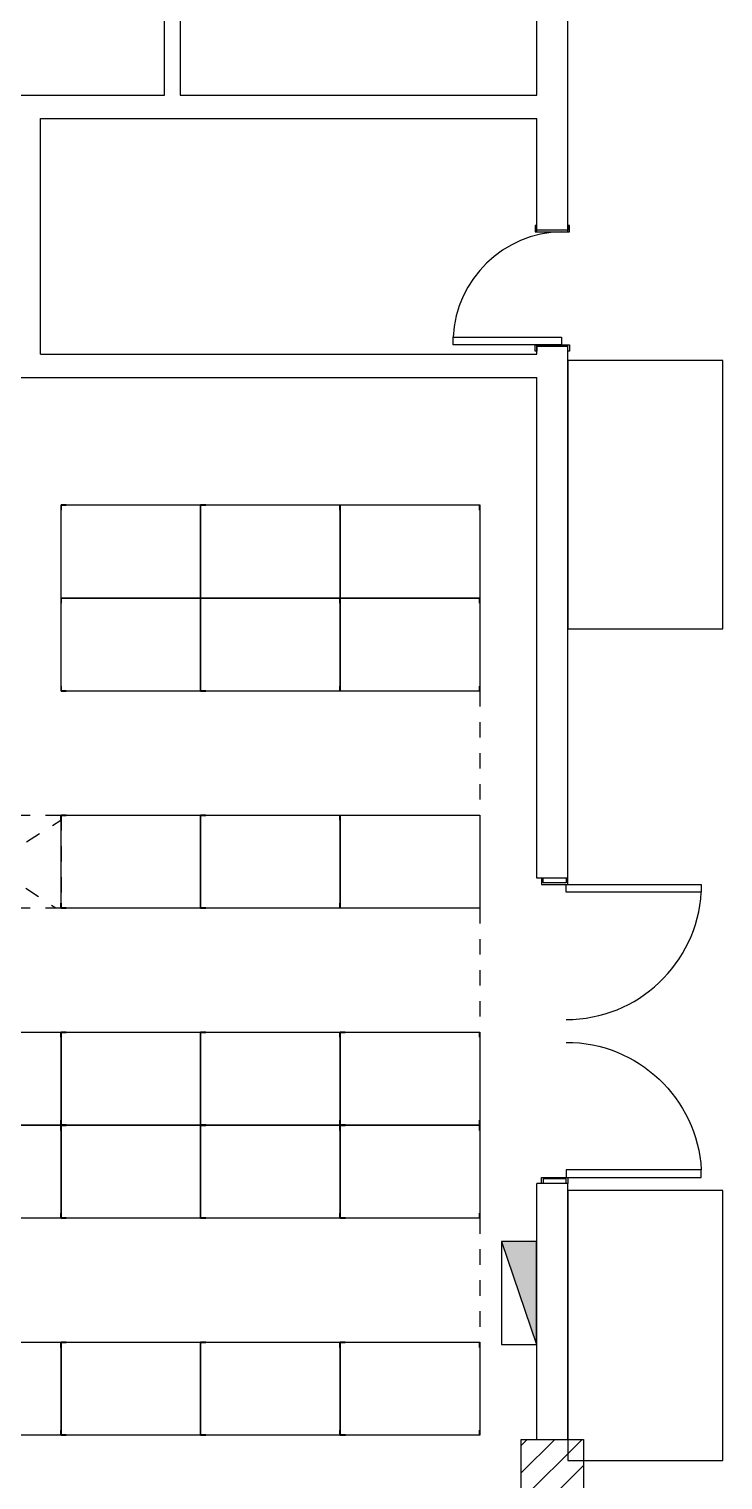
# Model space of a CAD drawing. Header units: millimetres. Extents: x 69.2 to 159.5, y 66.7 to 165.8.
# Drawn here: x 101.79 to 106.27, y 107.46 to 116.81 of the extents above; entities that cross this region are included whole.
import ezdxf

# ---------------------------------------------------------------- set-up
doc = ezdxf.new("R2010")
doc.units = ezdxf.units.MM
doc.linetypes.add('HIDDEN2', pattern=[0.1875, 0.125, -0.0625])
doc.layers.add('CIVIL-ARQ', color=8, linetype='Continuous')

# ---------------------------------------------------------------- blocks, each defined once
blk = doc.blocks.new('A$C3E6B7836')
h = blk.add_hatch()
h.set_pattern_fill('ANSI31', color=256, style=0)
h.set_pattern_definition([(45, (-13.37838, -34.88476), (-0.08838835, 0.08838835), [])])
h.paths.add_polyline_path([(-0.2, -0.3), (-0.2, 0.3), (0.2, 0.3), (0.2, -0.3)])
blk.add_lwpolyline([(-0.2, -0.3), (-0.2, 0.3), (0.2, 0.3), (0.2, -0.3), (-0.2, -0.3)])
blk = doc.blocks.new('A$C16405367')
for points in [[(0.93, 1.02), (0.96, 1.02), (0.96, 1.03), (0.92, 1.03), (0.92, 0.86), (0.96, 0.86), (0.96, 0.87), (0.93, 0.87), (0.93, 1.02)], [(0.92, 0.87), (0.92, 0), (0.87, 0), (0.87, 0.87), (0.92, 0.87)]]:
    blk.add_lwpolyline(points)
blk.add_arc((0.92, 0.87), 0.8714, 180, 266.71076)

msp = doc.modelspace()

# ---------------------------------------------------------------- hatches: boundary and pattern name
at = {"layer": 'CIVIL-ARQ'}
h = msp.add_hatch(color=256, dxfattribs=at)
h.dxf.hatch_style = 1
h.paths.add_polyline_path([(104.840162, 108.994642), (105.065495, 108.994642), (105.065495, 108.329435)])

# ---------------------------------------------------------------- linework, layer by layer
for p, q in [((105.267179, 115.507529), (105.267179, 118.087529)), ((105.067179, 116.387529), (105.067179, 117.937529)), ((101.717179, 116.387529), (102.667179, 116.387529)), ((102.767179, 116.387529), (105.067179, 116.387529)), ((101.867179, 116.237529), (105.067179, 116.237529)), ((101.867179, 114.717529), (101.867179, 116.237529)), ((105.067179, 115.507529), (105.067179, 116.237529)), ((105.067179, 114.717529), (105.067179, 114.777529)), ((105.267179, 111.337529), (105.267179, 114.777529)), ((101.867179, 114.717529), (105.067179, 114.717529)), ((101.717179, 114.567529), (105.067179, 114.567529)), ((105.067179, 111.337529), (105.067179, 114.567529)), ((105.267179, 111.337529), (105.067179, 111.337529)), ((105.067179, 107.717529), (105.067179, 109.367529)), ((105.267179, 109.367529), (105.067179, 109.367529)), ((105.267179, 107.717529), (105.267179, 109.367529)), ((104.840162, 108.994642), (105.065495, 108.329435))]:
    msp.add_line(p, q, dxfattribs=at)
at = {"layer": 'CIVIL-ARQ', "linetype": 'HIDDEN2', "ltscale": 0.1}
for p, q in [((104.699679, 112.544827), (104.699679, 111.744827)), ((101.099679, 111.144827), (101.997679, 111.711327)), ((101.101679, 111.711327), (101.966179, 111.146827)), ((104.699679, 111.144827), (104.699679, 110.344827)), ((104.699679, 109.144827), (104.699679, 108.344827))]:
    msp.add_line(p, q, dxfattribs=at)
at = {"layer": 'CIVIL-ARQ'}
for points in [[(102.667179, 116.387529), (102.667179, 116.387529), (102.667179, 117.337529), (102.767179, 117.337529), (102.767179, 116.387529)], [(105.067179, 115.517529), (105.067179, 115.547529), (105.057179, 115.547529), (105.057179, 115.507529), (105.277179, 115.507529), (105.277179, 115.547529), (105.267179, 115.547529), (105.267179, 115.517529), (105.067179, 115.517529)], [(105.227179, 114.777529), (104.527179, 114.777529), (104.527179, 114.827529), (105.227179, 114.827529), (105.227179, 114.777529)], [(105.067179, 114.767529), (105.067179, 114.737529), (105.057179, 114.737529), (105.057179, 114.777529), (105.277179, 114.777529), (105.277179, 114.737529), (105.267179, 114.737529), (105.267179, 114.767529), (105.067179, 114.767529)], [(106.267179, 112.946001), (106.267179, 114.676001), (105.267179, 114.676001), (105.267179, 112.946001), (106.267179, 112.946001)], [(101.999679, 113.744827), (102.899679, 113.744827), (102.899679, 113.144827), (101.999679, 113.144827), (101.999679, 113.744827)], [(101.999679, 113.744827), (101.999679, 113.711327), (102.001679, 113.711327), (102.001679, 113.742827), (102.032179, 113.742827), (102.032179, 113.744827), (101.999679, 113.744827)], [(102.899679, 113.744827), (102.899679, 113.711327), (102.897679, 113.711327), (102.897679, 113.742827), (102.867179, 113.742827), (102.867179, 113.744827), (102.899679, 113.744827)], [(102.899679, 113.744827), (103.799679, 113.744827), (103.799679, 113.144827), (102.899679, 113.144827), (102.899679, 113.744827)], [(102.899679, 113.744827), (102.899679, 113.711327), (102.901679, 113.711327), (102.901679, 113.742827), (102.932179, 113.742827), (102.932179, 113.744827), (102.899679, 113.744827)], [(103.799679, 113.744827), (103.799679, 113.711327), (103.797679, 113.711327), (103.797679, 113.742827), (103.767179, 113.742827), (103.767179, 113.744827), (103.799679, 113.744827)], [(103.799679, 113.744827), (104.699679, 113.744827), (104.699679, 113.144827), (103.799679, 113.144827), (103.799679, 113.744827)], [(104.699679, 113.744827), (104.699679, 113.711327), (104.697679, 113.711327), (104.697679, 113.742827), (104.667179, 113.742827), (104.667179, 113.744827), (104.699679, 113.744827)], [(101.999679, 113.144827), (102.899679, 113.144827), (102.899679, 112.544827), (101.999679, 112.544827), (101.999679, 113.144827)], [(101.999679, 113.144827), (101.999679, 113.111327), (102.001679, 113.111327), (102.001679, 113.142827), (102.032179, 113.142827), (102.032179, 113.144827), (101.999679, 113.144827)], [(102.899679, 113.144827), (102.899679, 113.111327), (102.897679, 113.111327), (102.897679, 113.142827), (102.867179, 113.142827), (102.867179, 113.144827), (102.899679, 113.144827)], [(102.899679, 113.144827), (103.799679, 113.144827), (103.799679, 112.544827), (102.899679, 112.544827), (102.899679, 113.144827)], [(102.899679, 113.144827), (102.899679, 113.111327), (102.901679, 113.111327), (102.901679, 113.142827), (102.932179, 113.142827), (102.932179, 113.144827), (102.899679, 113.144827)], [(103.799679, 113.144827), (103.799679, 113.111327), (103.797679, 113.111327), (103.797679, 113.142827), (103.767179, 113.142827), (103.767179, 113.144827), (103.799679, 113.144827)], [(103.799679, 113.144827), (104.699679, 113.144827), (104.699679, 112.544827), (103.799679, 112.544827), (103.799679, 113.144827)], [(104.699679, 113.144827), (104.699679, 113.111327), (104.697679, 113.111327), (104.697679, 113.142827), (104.667179, 113.142827), (104.667179, 113.144827), (104.699679, 113.144827)], [(101.999679, 112.544827), (102.033179, 112.544827), (102.033179, 112.546827), (102.001679, 112.546827), (102.001679, 112.577327), (101.999679, 112.577327), (101.999679, 112.544827)], [(102.899679, 112.544827), (102.866179, 112.544827), (102.866179, 112.546827), (102.897679, 112.546827), (102.897679, 112.577327), (102.899679, 112.577327), (102.899679, 112.544827)], [(102.899679, 112.544827), (102.933179, 112.544827), (102.933179, 112.546827), (102.901679, 112.546827), (102.901679, 112.577327), (102.899679, 112.577327), (102.899679, 112.544827)], [(103.799679, 112.544827), (103.766179, 112.544827), (103.766179, 112.546827), (103.797679, 112.546827), (103.797679, 112.577327), (103.799679, 112.577327), (103.799679, 112.544827)], [(104.699679, 112.544827), (104.666179, 112.544827), (104.666179, 112.546827), (104.697679, 112.546827), (104.697679, 112.577327), (104.699679, 112.577327), (104.699679, 112.544827)], [(101.999679, 111.744827), (101.999679, 111.711327), (101.997679, 111.711327), (101.997679, 111.742827), (101.967179, 111.742827), (101.967179, 111.744827), (101.999679, 111.744827)], [(101.999679, 111.744827), (102.899679, 111.744827), (102.899679, 111.144827), (101.999679, 111.144827), (101.999679, 111.744827)], [(101.999679, 111.744827), (101.999679, 111.711327), (102.001679, 111.711327), (102.001679, 111.742827), (102.032179, 111.742827), (102.032179, 111.744827), (101.999679, 111.744827)], [(102.899679, 111.744827), (102.899679, 111.711327), (102.897679, 111.711327), (102.897679, 111.742827), (102.867179, 111.742827), (102.867179, 111.744827), (102.899679, 111.744827)], [(102.899679, 111.744827), (103.799679, 111.744827), (103.799679, 111.144827), (102.899679, 111.144827), (102.899679, 111.744827)], [(102.899679, 111.744827), (102.899679, 111.711327), (102.901679, 111.711327), (102.901679, 111.742827), (102.932179, 111.742827), (102.932179, 111.744827), (102.899679, 111.744827)], [(103.799679, 111.744827), (103.799679, 111.711327), (103.797679, 111.711327), (103.797679, 111.742827), (103.767179, 111.742827), (103.767179, 111.744827), (103.799679, 111.744827)], [(103.799679, 111.744827), (104.699679, 111.744827), (104.699679, 111.144827), (103.799679, 111.144827), (103.799679, 111.744827)], [(101.999679, 111.144827), (101.966179, 111.144827), (101.966179, 111.146827), (101.997679, 111.146827), (101.997679, 111.177327), (101.999679, 111.177327), (101.999679, 111.144827)], [(101.999679, 111.144827), (102.033179, 111.144827), (102.033179, 111.146827), (102.001679, 111.146827), (102.001679, 111.177327), (101.999679, 111.177327), (101.999679, 111.144827)], [(102.899679, 111.144827), (102.866179, 111.144827), (102.866179, 111.146827), (102.897679, 111.146827), (102.897679, 111.177327), (102.899679, 111.177327), (102.899679, 111.144827)], [(102.899679, 111.144827), (102.933179, 111.144827), (102.933179, 111.146827), (102.901679, 111.146827), (102.901679, 111.177327), (102.899679, 111.177327), (102.899679, 111.144827)], [(103.799679, 111.144827), (103.766179, 111.144827), (103.766179, 111.146827), (103.797679, 111.146827), (103.797679, 111.177327), (103.799679, 111.177327), (103.799679, 111.144827)], [(101.099679, 110.344827), (101.999679, 110.344827), (101.999679, 109.744827), (101.099679, 109.744827), (101.099679, 110.344827)], [(101.999679, 110.344827), (101.999679, 110.311327), (101.997679, 110.311327), (101.997679, 110.342827), (101.967179, 110.342827), (101.967179, 110.344827), (101.999679, 110.344827)], [(101.999679, 110.344827), (102.899679, 110.344827), (102.899679, 109.744827), (101.999679, 109.744827), (101.999679, 110.344827)], [(101.999679, 110.344827), (101.999679, 110.311327), (102.001679, 110.311327), (102.001679, 110.342827), (102.032179, 110.342827), (102.032179, 110.344827), (101.999679, 110.344827)], [(102.899679, 110.344827), (102.899679, 110.311327), (102.897679, 110.311327), (102.897679, 110.342827), (102.867179, 110.342827), (102.867179, 110.344827), (102.899679, 110.344827)], [(102.899679, 110.344827), (103.799679, 110.344827), (103.799679, 109.744827), (102.899679, 109.744827), (102.899679, 110.344827)], [(102.899679, 110.344827), (102.899679, 110.311327), (102.901679, 110.311327), (102.901679, 110.342827), (102.932179, 110.342827), (102.932179, 110.344827), (102.899679, 110.344827)], [(103.799679, 110.344827), (103.799679, 110.311327), (103.797679, 110.311327), (103.797679, 110.342827), (103.767179, 110.342827), (103.767179, 110.344827), (103.799679, 110.344827)], [(103.799679, 110.344827), (104.699679, 110.344827), (104.699679, 109.744827), (103.799679, 109.744827), (103.799679, 110.344827)], [(103.799679, 110.344827), (103.799679, 110.311327), (103.801679, 110.311327), (103.801679, 110.342827), (103.832179, 110.342827), (103.832179, 110.344827), (103.799679, 110.344827)], [(104.699679, 110.344827), (104.699679, 110.311327), (104.697679, 110.311327), (104.697679, 110.342827), (104.667179, 110.342827), (104.667179, 110.344827), (104.699679, 110.344827)], [(101.099679, 109.744827), (101.999679, 109.744827), (101.999679, 109.144827), (101.099679, 109.144827), (101.099679, 109.744827)], [(101.999679, 109.744827), (101.966179, 109.744827), (101.966179, 109.746827), (101.997679, 109.746827), (101.997679, 109.777327), (101.999679, 109.777327), (101.999679, 109.744827)], [(101.999679, 109.744827), (101.999679, 109.711327), (101.997679, 109.711327), (101.997679, 109.742827), (101.967179, 109.742827), (101.967179, 109.744827), (101.999679, 109.744827)], [(101.999679, 109.744827), (102.033179, 109.744827), (102.033179, 109.746827), (102.001679, 109.746827), (102.001679, 109.777327), (101.999679, 109.777327), (101.999679, 109.744827)], [(101.999679, 109.744827), (102.899679, 109.744827), (102.899679, 109.144827), (101.999679, 109.144827), (101.999679, 109.744827)], [(101.999679, 109.744827), (101.999679, 109.711327), (102.001679, 109.711327), (102.001679, 109.742827), (102.032179, 109.742827), (102.032179, 109.744827), (101.999679, 109.744827)], [(102.899679, 109.744827), (102.866179, 109.744827), (102.866179, 109.746827), (102.897679, 109.746827), (102.897679, 109.777327), (102.899679, 109.777327), (102.899679, 109.744827)], [(102.899679, 109.744827), (102.899679, 109.711327), (102.897679, 109.711327), (102.897679, 109.742827), (102.867179, 109.742827), (102.867179, 109.744827), (102.899679, 109.744827)], [(102.899679, 109.744827), (102.933179, 109.744827), (102.933179, 109.746827), (102.901679, 109.746827), (102.901679, 109.777327), (102.899679, 109.777327), (102.899679, 109.744827)], [(102.899679, 109.744827), (103.799679, 109.744827), (103.799679, 109.144827), (102.899679, 109.144827), (102.899679, 109.744827)], [(102.899679, 109.744827), (102.899679, 109.711327), (102.901679, 109.711327), (102.901679, 109.742827), (102.932179, 109.742827), (102.932179, 109.744827), (102.899679, 109.744827)], [(103.799679, 109.744827), (103.766179, 109.744827), (103.766179, 109.746827), (103.797679, 109.746827), (103.797679, 109.777327), (103.799679, 109.777327), (103.799679, 109.744827)], [(103.799679, 109.744827), (103.799679, 109.711327), (103.797679, 109.711327), (103.797679, 109.742827), (103.767179, 109.742827), (103.767179, 109.744827), (103.799679, 109.744827)], [(103.799679, 109.744827), (103.833179, 109.744827), (103.833179, 109.746827), (103.801679, 109.746827), (103.801679, 109.777327), (103.799679, 109.777327), (103.799679, 109.744827)], [(103.799679, 109.744827), (104.699679, 109.744827), (104.699679, 109.144827), (103.799679, 109.144827), (103.799679, 109.744827)], [(103.799679, 109.744827), (103.799679, 109.711327), (103.801679, 109.711327), (103.801679, 109.742827), (103.832179, 109.742827), (103.832179, 109.744827), (103.799679, 109.744827)], [(104.699679, 109.744827), (104.666179, 109.744827), (104.666179, 109.746827), (104.697679, 109.746827), (104.697679, 109.777327), (104.699679, 109.777327), (104.699679, 109.744827)], [(104.699679, 109.744827), (104.699679, 109.711327), (104.697679, 109.711327), (104.697679, 109.742827), (104.667179, 109.742827), (104.667179, 109.744827), (104.699679, 109.744827)], [(106.267179, 107.582508), (106.267179, 109.322508), (105.267179, 109.322508), (105.267179, 107.582508), (106.267179, 107.582508)], [(101.999679, 109.144827), (101.966179, 109.144827), (101.966179, 109.146827), (101.997679, 109.146827), (101.997679, 109.177327), (101.999679, 109.177327), (101.999679, 109.144827)], [(101.999679, 109.144827), (102.033179, 109.144827), (102.033179, 109.146827), (102.001679, 109.146827), (102.001679, 109.177327), (101.999679, 109.177327), (101.999679, 109.144827)], [(102.899679, 109.144827), (102.866179, 109.144827), (102.866179, 109.146827), (102.897679, 109.146827), (102.897679, 109.177327), (102.899679, 109.177327), (102.899679, 109.144827)], [(102.899679, 109.144827), (102.933179, 109.144827), (102.933179, 109.146827), (102.901679, 109.146827), (102.901679, 109.177327), (102.899679, 109.177327), (102.899679, 109.144827)], [(103.799679, 109.144827), (103.766179, 109.144827), (103.766179, 109.146827), (103.797679, 109.146827), (103.797679, 109.177327), (103.799679, 109.177327), (103.799679, 109.144827)], [(103.799679, 109.144827), (103.833179, 109.144827), (103.833179, 109.146827), (103.801679, 109.146827), (103.801679, 109.177327), (103.799679, 109.177327), (103.799679, 109.144827)], [(104.699679, 109.144827), (104.666179, 109.144827), (104.666179, 109.146827), (104.697679, 109.146827), (104.697679, 109.177327), (104.699679, 109.177327), (104.699679, 109.144827)], [(101.099679, 108.344827), (101.999679, 108.344827), (101.999679, 107.744827), (101.099679, 107.744827), (101.099679, 108.344827)], [(101.999679, 108.344827), (101.999679, 108.311327), (101.997679, 108.311327), (101.997679, 108.342827), (101.967179, 108.342827), (101.967179, 108.344827), (101.999679, 108.344827)], [(101.999679, 108.344827), (102.899679, 108.344827), (102.899679, 107.744827), (101.999679, 107.744827), (101.999679, 108.344827)], [(101.999679, 108.344827), (101.999679, 108.311327), (102.001679, 108.311327), (102.001679, 108.342827), (102.032179, 108.342827), (102.032179, 108.344827), (101.999679, 108.344827)], [(102.899679, 108.344827), (102.899679, 108.311327), (102.897679, 108.311327), (102.897679, 108.342827), (102.867179, 108.342827), (102.867179, 108.344827), (102.899679, 108.344827)], [(102.899679, 108.344827), (103.799679, 108.344827), (103.799679, 107.744827), (102.899679, 107.744827), (102.899679, 108.344827)], [(102.899679, 108.344827), (102.899679, 108.311327), (102.901679, 108.311327), (102.901679, 108.342827), (102.932179, 108.342827), (102.932179, 108.344827), (102.899679, 108.344827)], [(103.799679, 108.344827), (103.799679, 108.311327), (103.797679, 108.311327), (103.797679, 108.342827), (103.767179, 108.342827), (103.767179, 108.344827), (103.799679, 108.344827)], [(103.799679, 108.344827), (104.699679, 108.344827), (104.699679, 107.744827), (103.799679, 107.744827), (103.799679, 108.344827)], [(103.799679, 108.344827), (103.799679, 108.311327), (103.801679, 108.311327), (103.801679, 108.342827), (103.832179, 108.342827), (103.832179, 108.344827), (103.799679, 108.344827)], [(104.699679, 108.344827), (104.699679, 108.311327), (104.697679, 108.311327), (104.697679, 108.342827), (104.667179, 108.342827), (104.667179, 108.344827), (104.699679, 108.344827)], [(101.999679, 107.744827), (101.966179, 107.744827), (101.966179, 107.746827), (101.997679, 107.746827), (101.997679, 107.777327), (101.999679, 107.777327), (101.999679, 107.744827)], [(101.999679, 107.744827), (102.033179, 107.744827), (102.033179, 107.746827), (102.001679, 107.746827), (102.001679, 107.777327), (101.999679, 107.777327), (101.999679, 107.744827)], [(102.899679, 107.744827), (102.866179, 107.744827), (102.866179, 107.746827), (102.897679, 107.746827), (102.897679, 107.777327), (102.899679, 107.777327), (102.899679, 107.744827)], [(102.899679, 107.744827), (102.933179, 107.744827), (102.933179, 107.746827), (102.901679, 107.746827), (102.901679, 107.777327), (102.899679, 107.777327), (102.899679, 107.744827)], [(103.799679, 107.744827), (103.766179, 107.744827), (103.766179, 107.746827), (103.797679, 107.746827), (103.797679, 107.777327), (103.799679, 107.777327), (103.799679, 107.744827)], [(103.799679, 107.744827), (103.833179, 107.744827), (103.833179, 107.746827), (103.801679, 107.746827), (103.801679, 107.777327), (103.799679, 107.777327), (103.799679, 107.744827)], [(104.699679, 107.744827), (104.666179, 107.744827), (104.666179, 107.746827), (104.697679, 107.746827), (104.697679, 107.777327), (104.699679, 107.777327), (104.699679, 107.744827)]]:
    msp.add_lwpolyline(points, dxfattribs=at)
at = {"layer": 'CIVIL-ARQ', "linetype": 'HIDDEN2', "ltscale": 0.1}
msp.add_lwpolyline([(101.099679, 111.744827), (101.999679, 111.744827), (101.999679, 111.144827), (101.099679, 111.144827), (101.099679, 111.744827)], dxfattribs=at)
at = {"layer": 'CIVIL-ARQ'}
msp.add_lwpolyline([(105.065495, 108.994642), (104.840162, 108.994642), (104.840162, 108.329435), (105.065495, 108.329435)], close=True, dxfattribs=at)
msp.add_arc((105.243229, 114.790714), 0.716995, 91.282612, 177.056757, dxfattribs=at)

# ---------------------------------------------------------------- block references
at = {"layer": 'CIVIL-ARQ', "rotation": 90}
msp.add_blockref('A$C16405367', (106.127179, 110.377529), dxfattribs=at)
at = {"layer": 'CIVIL-ARQ', "xscale": -1, "rotation": 90}
msp.add_blockref('A$C16405367', (106.127179, 110.327529), dxfattribs=at)
at = {"layer": 'CIVIL-ARQ'}
msp.add_blockref('A$C3E6B7836', (105.167179, 107.417529), dxfattribs=at)

doc.saveas('drawing.dxf')
